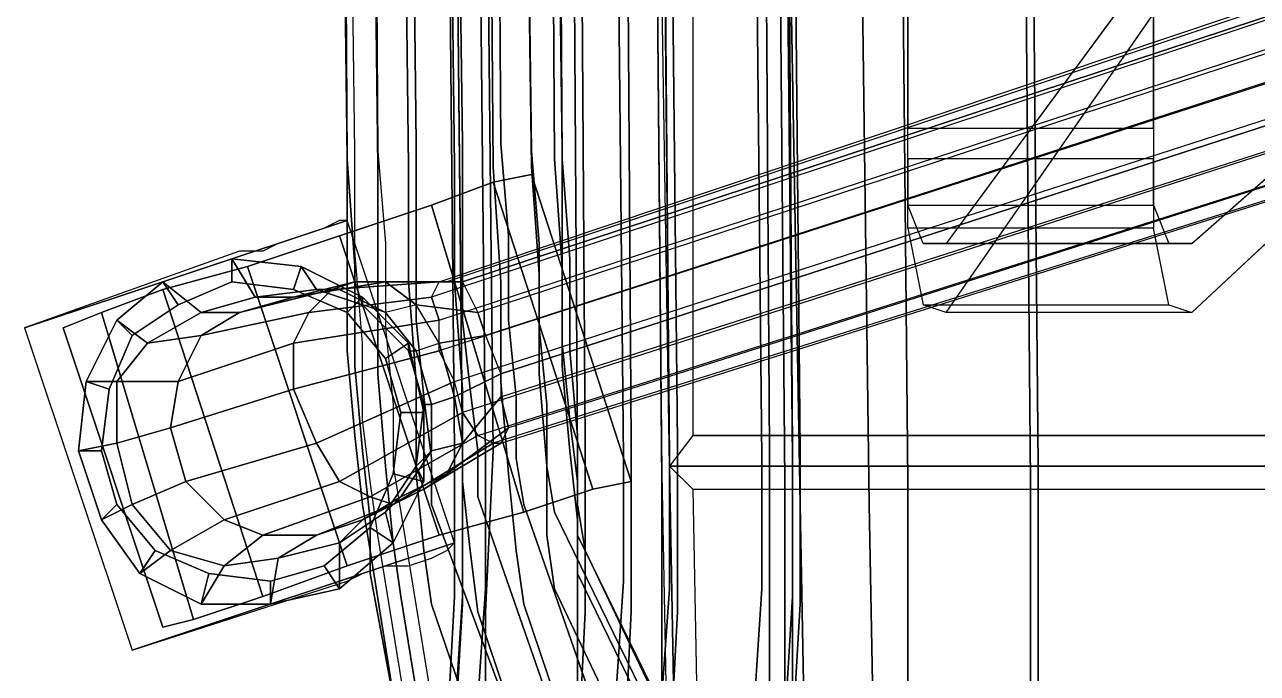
# Model space of a CAD drawing. Extents: x -12.9 to 12.8, y -13.3 to 11.1.
# Drawn here: x -12.87 to -7.86, y -4.86 to -2.22 of the extents above; entities that cross this region are included whole.
import ezdxf

# ---------------------------------------------------------------- set-up
doc = ezdxf.new("R2010")
doc.units = 0
doc.layers.add('SEAT', color=5, linetype='Continuous')

msp = doc.modelspace()

# ---------------------------------------------------------------- linework, layer by layer
at = {"layer": 'SEAT'}
for points, invisible_edges in [([(-11.0911, -3.9569, 33.6198), (-11.1849, 5.4806, 32.4636), (-11.2161, 5.4493, 32.4011), (-11.1224, -3.9569, 33.5573)], 10), ([(-10.9661, -3.9569, 33.7136), (-11.0599, 5.4806, 32.5573), (-11.1849, 5.4806, 32.4636), (-11.0911, -3.9569, 33.6198)], 10), ([(-10.5911, -3.9257, 33.7448), (-10.6536, 5.4806, 32.5886), (-11.0599, 5.4806, 32.5573), (-10.9661, -3.9569, 33.7136)], 10), ([(-10.4661, 5.4806, 32.5886), (-10.6536, 5.4806, 32.5886), (-10.5911, -3.9257, 33.7448), (-10.4036, -3.9257, 33.7448)], 5), ([(-10.2161, -3.9257, 33.7136), (-10.3099, 5.4806, 32.5573), (-10.4661, 5.4806, 32.5886), (-10.4036, -3.9257, 33.7448)], 10), ([(-9.8411, -3.9569, 33.6198), (-9.9036, 5.4806, 32.4636), (-10.3099, 5.4806, 32.5573), (-10.2161, -3.9257, 33.7136)], 10), ([(-9.7474, -3.9569, 33.5261), (-9.8099, 5.4806, 32.3698), (-9.9036, 5.4806, 32.4636), (-9.8411, -3.9569, 33.6198)], 10), ([(-9.7161, -3.9569, 33.4323), (-9.8099, 5.4493, 32.2761), (-9.8099, 5.4806, 32.3698), (-9.7474, -3.9569, 33.5261)], 10), ([(-11.1224, -3.9569, 33.5573), (-11.2161, 5.4493, 32.4011), (-11.1849, 5.4493, 32.3073), (-11.0911, -3.9882, 33.4636)], 10), ([(-11.0911, -3.9882, 33.4636), (-11.1849, 5.4493, 32.3073), (-11.0911, 5.4493, 32.2136), (-10.9974, -3.9882, 33.3698)], 10), ([(-10.9974, -3.9882, 33.3698), (-11.0911, 5.4493, 32.2136), (-10.6849, 5.4181, 32.1198), (-10.6224, -3.9882, 33.2761)], 10), ([(-10.6224, -3.9882, 33.2761), (-10.6849, 5.4181, 32.1198), (-10.5286, 5.4181, 32.0886), (-10.4349, -3.9882, 33.2448)], 10), ([(-10.4349, -3.9882, 33.2448), (-10.5286, 5.4181, 32.0886), (-10.3411, 5.4181, 32.0886), (-10.2474, -3.9882, 33.2448)], 10), ([(-10.2474, -3.9882, 33.2448), (-10.3411, 5.4181, 32.0886), (-9.9661, 5.4493, 32.1198), (-9.8724, -3.9882, 33.2761)], 10), ([(-9.8724, -3.9882, 33.2761), (-9.9661, 5.4493, 32.1198), (-9.8411, 5.4493, 32.2136), (-9.7474, -3.9882, 33.3698)], 10), ([(-9.7474, -3.9882, 33.3698), (-9.8411, 5.4493, 32.2136), (-9.8099, 5.4493, 32.2761), (-9.7161, -3.9569, 33.4323)], 10), ([(-9.8411, 2.9181, 21.6823), (-9.7161, -4.1757, 23.2761), (-9.7786, -4.0819, 23.8698), (-9.8411, 2.8243, 22.9323)], 10), ([(-9.5286, 2.9181, 21.6511), (-9.4349, -4.1757, 23.2448), (-9.7161, -4.1757, 23.2761), (-9.8411, 2.9181, 21.6823)], 10), ([(-9.3411, 2.8243, 22.8698), (-9.2786, -4.0819, 23.8386), (-9.4349, -4.1757, 23.2448), (-9.5286, 2.9181, 21.6511)], 10), ([(-10.2786, -4.0507, 24.1511), (-10.2474, -4.0194, 24.4011), (-10.3099, 2.8243, 23.4636), (-10.3411, 2.8243, 23.2136)], 5), ([(-10.3411, 2.8243, 22.9636), (-10.2786, -4.0819, 23.9011), (-10.2474, -4.0194, 24.4011), (-10.3099, 2.8243, 23.4636)], 10), ([(-9.8411, 2.8243, 22.9323), (-9.7786, -4.0819, 23.8698), (-10.2786, -4.0819, 23.9011), (-10.3411, 2.8243, 22.9636)], 10), ([(-10.2474, -4.0194, 24.4011), (-8.7474, -4.0194, 24.2761), (-8.8099, 2.8243, 23.3386), (-10.3099, 2.8243, 23.4636)], 5), ([(-8.8411, 2.8243, 22.8386), (-8.7786, -4.0819, 23.8073), (-9.2786, -4.0819, 23.8386), (-9.3411, 2.8243, 22.8698)], 10), ([(-8.8099, 2.8243, 23.3386), (-8.7474, -4.0194, 24.2761), (-8.7786, -4.0819, 23.8073), (-8.8411, 2.8243, 22.8386)], 10), ([(-9.2786, -2.6444, 23.5573), (-9.2786, -2.7694, 23.3073), (-9.2786, 2.4493, 22.6198), (-9.2786, 2.5743, 22.8386)], 5), ([(-8.2786, 2.5743, 22.8386), (-8.2786, 2.4493, 22.6198), (-8.2786, -2.7694, 23.3073), (-8.2786, -2.6444, 23.5573)], 5), ([(-11.4661, 2.1681, 22.8073), (-11.4349, -2.7382, 23.7761), (-11.5286, -2.7382, 23.6823), (-11.5911, 2.1368, 22.7448)], 10), ([(-11.2786, -2.7069, 23.8073), (-11.3411, 2.1681, 22.8698), (-11.4661, 2.1681, 22.8073), (-11.4349, -2.7382, 23.7761)], 10), ([(-11.0911, -2.7069, 23.8073), (-11.1536, 2.1681, 22.8698), (-11.3411, 2.1681, 22.8698), (-11.2786, -2.7069, 23.8073)], 10), ([(-10.9349, -2.7069, 23.7761), (-10.9661, 2.1681, 22.8386), (-11.1536, 2.1681, 22.8698), (-11.0911, -2.7069, 23.8073)], 10), ([(-10.8099, -2.7382, 23.7136), (-10.8724, 2.1681, 22.7761), (-10.9661, 2.1681, 22.8386), (-10.9349, -2.7069, 23.7761)], 10), ([(-10.6849, -2.7382, 23.6198), (-10.7474, 2.1368, 22.6823), (-10.8724, 2.1681, 22.7761), (-10.8099, -2.7382, 23.7136)], 10), ([(-11.5286, -2.7382, 23.6823), (-11.5911, 2.1368, 22.7448), (-11.6224, 2.1368, 22.6511), (-11.5599, -2.7694, 23.5886)], 10), ([(-11.5599, -2.7694, 23.5886), (-11.6224, 2.1368, 22.6511), (-11.5911, 2.1056, 22.5573), (-11.5599, -2.7694, 23.5261)], 10), ([(-10.6849, -2.7694, 23.5261), (-10.7161, 2.1368, 22.5886), (-10.7474, 2.1368, 22.6823), (-10.6849, -2.7382, 23.6198)], 10), ([(-10.7161, -2.7694, 23.4636), (-10.7474, 2.1056, 22.5261), (-10.7161, 2.1368, 22.5886), (-10.6849, -2.7694, 23.5261)], 10), ([(-11.5599, -2.7694, 23.5261), (-11.5911, 2.1056, 22.5573), (-11.4974, 2.1056, 22.4636), (-11.4349, -2.8007, 23.4011)], 10), ([(-11.4974, 2.1056, 22.4636), (-11.3724, 2.0743, 22.4011), (-11.3099, -2.8007, 23.3698), (-11.4349, -2.8007, 23.4011)], 5), ([(-11.3099, -2.8007, 23.3698), (-11.3724, 2.0743, 22.4011), (-11.1849, 2.0743, 22.3698), (-11.1224, -2.8007, 23.3386)], 10), ([(-11.1224, -2.8007, 23.3386), (-11.1849, 2.0743, 22.3698), (-10.9974, 2.0743, 22.4011), (-10.9661, -2.8007, 23.3386)], 10), ([(-10.9661, -2.8007, 23.3386), (-10.9974, 2.0743, 22.4011), (-10.8724, 2.1056, 22.4323), (-10.8099, -2.8007, 23.3698)], 10), ([(-10.8099, -2.8007, 23.3698), (-10.8724, 2.1056, 22.4323), (-10.7474, 2.1056, 22.5261), (-10.7161, -2.7694, 23.4636)], 10), ([(-7.2786, -0.7382, 19.7136), (-7.2786, -0.6132, 19.9011), (-9.1224, -3.1132, 22.9636), (-9.1224, -3.3944, 22.8698)], 4), ([(-8.1224, -3.3944, 22.8698), (-8.1224, -3.1132, 22.9636), (-5.2786, -0.6132, 19.9011), (-5.2786, -0.7382, 19.7136)], 1), ([(-9.2786, -2.9569, 23.3386), (-9.2786, -3.0507, 23.5886), (-9.2786, -2.6444, 23.5573), (-9.2786, -2.7694, 23.3073)], 5), ([(-8.2786, -2.7694, 23.3073), (-8.2786, -2.6444, 23.5573), (-8.2786, -3.0507, 23.5886), (-8.2786, -2.9569, 23.3386)], 5), ([(-11.2786, -3.0819, 23.9323), (-11.2786, -2.7069, 23.8073), (-11.4349, -2.7382, 23.7761), (-11.4036, -3.1132, 23.8698)], 10), ([(-11.0911, -3.0819, 23.9323), (-11.0911, -2.7069, 23.8073), (-11.2786, -2.7069, 23.8073), (-11.2786, -3.0819, 23.9323)], 10), ([(-10.9036, -3.0819, 23.9011), (-10.9349, -2.7069, 23.7761), (-11.0911, -2.7069, 23.8073), (-11.0911, -3.0819, 23.9323)], 10), ([(-10.7786, -3.1132, 23.8386), (-10.8099, -2.7382, 23.7136), (-10.9349, -2.7069, 23.7761), (-10.9036, -3.0819, 23.9011)], 10), ([(-11.5286, -3.1444, 23.8073), (-11.5286, -2.7382, 23.6823), (-11.5599, -2.7694, 23.5886), (-11.5599, -3.1757, 23.7136)], 10), ([(-11.4349, -2.7382, 23.7761), (-11.4036, -3.1132, 23.8698), (-11.5286, -3.1444, 23.8073), (-11.5286, -2.7382, 23.6823)], 10), ([(-10.6849, -3.1444, 23.7448), (-10.6849, -2.7382, 23.6198), (-10.8099, -2.7382, 23.7136), (-10.7786, -3.1132, 23.8386)], 10), ([(-10.6536, -3.1757, 23.6511), (-10.6849, -2.7694, 23.5261), (-10.6849, -2.7382, 23.6198), (-10.6849, -3.1444, 23.7448)], 10), ([(-11.5286, -3.2069, 23.6511), (-11.5599, -2.7694, 23.5261), (-11.4349, -2.8007, 23.4011), (-11.4349, -3.2382, 23.5573)], 10), ([(-11.5599, -3.1757, 23.7136), (-11.5599, -2.7694, 23.5886), (-11.5599, -2.7694, 23.5261), (-11.5286, -3.2069, 23.6511)], 10), ([(-11.4349, -2.8007, 23.4011), (-11.3099, -2.8007, 23.3698), (-11.3099, -3.2694, 23.4948), (-11.4349, -3.2382, 23.5573)], 5), ([(-11.3099, -3.2694, 23.4948), (-11.3099, -2.8007, 23.3698), (-11.1224, -2.8007, 23.3386), (-11.1224, -3.2694, 23.4636)], 10), ([(-11.1224, -3.2694, 23.4636), (-11.1224, -2.8007, 23.3386), (-10.9661, -2.8007, 23.3386), (-10.9349, -3.2694, 23.4636)], 10), ([(-10.9349, -3.2694, 23.4636), (-10.9661, -2.8007, 23.3386), (-10.8099, -2.8007, 23.3698), (-10.7786, -3.2382, 23.5261)], 10), ([(-10.7786, -3.2382, 23.5261), (-10.8099, -2.8007, 23.3698), (-10.7161, -2.7694, 23.4636), (-10.6849, -3.2069, 23.5886)], 10), ([(-10.6849, -3.2069, 23.5886), (-10.7161, -2.7694, 23.4636), (-10.6849, -2.7694, 23.5261), (-10.6536, -3.1757, 23.6511)], 10), ([(-10.9661, -2.8632, 0.4506), (-10.9661, -2.8632, 1.5756), (-10.8099, -2.8319, 1.2006), (-10.8099, -2.8319, 0.8256)], 1), ([(-11.2161, -2.9569, 0.1693), (-11.2161, -2.9569, 1.8568), (-10.9661, -2.8632, 1.5756), (-10.9661, -2.8632, 0.4506)], 5), ([(-11.5911, -3.0819, 0.0131), (-11.5911, -3.0819, 2.0131), (-11.2161, -2.9569, 1.8568), (-11.2161, -2.9569, 0.1693)], 5), ([(-9.2161, -3.3632, 23.3073), (-9.2161, -3.1132, 23.1823), (-9.2786, -2.9569, 23.3386), (-9.2786, -3.0507, 23.5886)], 5), ([(-8.2786, -3.0507, 23.5886), (-8.2786, -2.9569, 23.3386), (-8.2161, -3.1132, 23.1823), (-8.2161, -3.3632, 23.3073)], 5), ([(-11.5599, -3.0194, 0.9506), (-11.9974, -3.1444, 0.8568), (-12.8724, -3.4569, 2.1381), (-11.5599, -3.0194, 2.1381)], 1), ([(-11.9974, -3.1444, 0.8568), (-11.5599, -3.0194, 0.9506), (-11.5911, -3.0194, 0.8568), (-11.9036, -3.1444, 0.7943)], 5), ([(-11.9036, -3.1444, 0.7943), (-11.5911, -3.0194, 0.8568), (-11.6536, -3.0507, 0.7943), (-11.8411, -3.1132, 0.7631)], 5), ([(-11.6536, -3.0507, 0.7943), (-11.8411, -3.1132, 0.7631), (-11.7474, -3.0819, 0.7631), (-11.6536, -3.0507, 0.7943)], 1), ([(-11.9661, -3.2069, 0.0131), (-11.9661, -3.2069, 2.0131), (-11.5911, -3.0819, 2.0131), (-11.5911, -3.0819, 0.0131)], 5), ([(-11.2786, -3.4257, 24.0886), (-11.2786, -3.0819, 23.9323), (-11.4036, -3.1132, 23.8698), (-11.4036, -3.4569, 24.0573)], 10), ([(-11.0911, -3.4257, 24.0886), (-11.0911, -3.0819, 23.9323), (-11.2786, -3.0819, 23.9323), (-11.2786, -3.4257, 24.0886)], 10), ([(-10.9036, -3.4257, 24.0886), (-10.9036, -3.0819, 23.9011), (-11.0911, -3.0819, 23.9323), (-11.0911, -3.4257, 24.0886)], 10), ([(-10.7786, -3.4569, 24.0261), (-10.7786, -3.1132, 23.8386), (-10.9036, -3.0819, 23.9011), (-10.9036, -3.4257, 24.0886)], 10), ([(-11.4974, -3.5194, 23.9948), (-11.5286, -3.1444, 23.8073), (-11.5599, -3.1757, 23.7136), (-11.5599, -3.5507, 23.9323)], 10), ([(-11.4036, -3.1132, 23.8698), (-11.4036, -3.4569, 24.0573), (-11.4974, -3.5194, 23.9948), (-11.5286, -3.1444, 23.8073)], 10), ([(-10.6849, -3.5194, 23.9323), (-10.6849, -3.1444, 23.7448), (-10.7786, -3.1132, 23.8386), (-10.7786, -3.4569, 24.0261)], 10), ([(-10.6536, -3.5507, 23.8698), (-10.6536, -3.1757, 23.6511), (-10.6849, -3.1444, 23.7448), (-10.6849, -3.5194, 23.9323)], 10), ([(-9.1224, -3.1132, 22.9636), (-9.1224, -3.3944, 22.8698), (-9.2161, -3.3632, 23.3073), (-9.2161, -3.1132, 23.1823)], 5), ([(-8.2161, -3.1132, 23.1823), (-8.2161, -3.3632, 23.3073), (-8.1224, -3.3944, 22.8698), (-8.1224, -3.1132, 22.9636)], 5), ([(-12.3099, -3.3007, 0.1693), (-12.3099, -3.3007, 1.8568), (-11.9661, -3.2069, 2.0131), (-11.9661, -3.2069, 0.0131)], 5), ([(-11.5599, -3.5507, 23.9323), (-11.5599, -3.1757, 23.7136), (-11.5286, -3.2069, 23.6511), (-11.5286, -3.6132, 23.8698)], 10), ([(-11.5286, -3.6132, 23.8698), (-11.5286, -3.2069, 23.6511), (-11.4349, -3.2382, 23.5573), (-11.4349, -3.6444, 23.7761)], 10), ([(-10.7786, -3.6444, 23.7448), (-10.7786, -3.2382, 23.5261), (-10.6849, -3.2069, 23.5886), (-10.6849, -3.6132, 23.8073)], 10), ([(-10.6849, -3.6132, 23.8073), (-10.6849, -3.2069, 23.5886), (-10.6536, -3.1757, 23.6511), (-10.6536, -3.5507, 23.8698)], 10), ([(-11.4349, -3.2382, 23.5573), (-11.3099, -3.2694, 23.4948), (-11.2786, -3.6757, 23.7136), (-11.4349, -3.6444, 23.7761)], 5), ([(-10.9349, -3.6757, 23.6823), (-10.9349, -3.2694, 23.4636), (-10.7786, -3.2382, 23.5261), (-10.7786, -3.6444, 23.7448)], 10), ([(-12.5599, -3.3944, 0.4506), (-12.5599, -3.3944, 1.5756), (-12.3099, -3.3007, 1.8568), (-12.3099, -3.3007, 0.1693)], 5), ([(-11.2786, -3.6757, 23.7136), (-11.3099, -3.2694, 23.4948), (-11.1224, -3.2694, 23.4636), (-11.0911, -3.7069, 23.6823)], 10), ([(-11.0911, -3.7069, 23.6823), (-11.1224, -3.2694, 23.4636), (-10.9349, -3.2694, 23.4636), (-10.9349, -3.6757, 23.6823)], 10), ([(-12.5599, -3.3944, 1.5756), (-12.5599, -3.3944, 0.4506), (-12.7161, -3.4569, 0.8256), (-12.7161, -3.4569, 1.2006)], 1), ([(-11.4036, -3.4569, 24.0573), (-11.3724, -3.7694, 24.3073), (-11.4974, -3.8319, 24.2761), (-11.4974, -3.5194, 23.9948)], 10), ([(-11.2474, -3.7382, 24.3386), (-11.2786, -3.4257, 24.0886), (-11.4036, -3.4569, 24.0573), (-11.3724, -3.7694, 24.3073)], 10), ([(-11.0599, -3.7069, 24.3386), (-11.0911, -3.4257, 24.0886), (-11.2786, -3.4257, 24.0886), (-11.2474, -3.7382, 24.3386)], 10), ([(-10.8724, -3.7382, 24.3073), (-10.9036, -3.4257, 24.0886), (-11.0911, -3.4257, 24.0886), (-11.0599, -3.7069, 24.3386)], 10), ([(-10.7474, -3.7694, 24.2761), (-10.7786, -3.4569, 24.0261), (-10.9036, -3.4257, 24.0886), (-10.8724, -3.7382, 24.3073)], 10), ([(-10.6536, -3.8319, 24.2136), (-10.6849, -3.5194, 23.9323), (-10.7786, -3.4569, 24.0261), (-10.7474, -3.7694, 24.2761)], 10), ([(-11.4974, -3.8319, 24.2761), (-11.4974, -3.5194, 23.9948), (-11.5599, -3.5507, 23.9323), (-11.5286, -3.8944, 24.2136)], 10), ([(-11.5286, -3.8944, 24.2136), (-11.5599, -3.5507, 23.9323), (-11.5286, -3.6132, 23.8698), (-11.4974, -3.9569, 24.1511)], 10), ([(-10.6224, -3.8944, 24.1511), (-10.6536, -3.5507, 23.8698), (-10.6849, -3.5194, 23.9323), (-10.6536, -3.8319, 24.2136)], 10), ([(-10.6536, -3.9569, 24.0886), (-10.6849, -3.6132, 23.8073), (-10.6536, -3.5507, 23.8698), (-10.6224, -3.8944, 24.1511)], 10), ([(-11.4974, -3.9569, 24.1511), (-11.5286, -3.6132, 23.8698), (-11.4349, -3.6444, 23.7761), (-11.4036, -4.0194, 24.0573)], 10), ([(-11.4349, -3.6444, 23.7761), (-11.2786, -3.6757, 23.7136), (-11.2786, -4.0507, 24.0261), (-11.4036, -4.0194, 24.0573)], 5), ([(-10.9036, -4.0507, 23.9948), (-10.9349, -3.6757, 23.6823), (-10.7786, -3.6444, 23.7448), (-10.7474, -4.0194, 24.0261)], 10), ([(-10.7474, -4.0194, 24.0261), (-10.7786, -3.6444, 23.7448), (-10.6849, -3.6132, 23.8073), (-10.6536, -3.9569, 24.0886)], 10), ([(-11.2786, -4.0507, 24.0261), (-11.2786, -3.6757, 23.7136), (-11.0911, -3.7069, 23.6823), (-11.0911, -4.0819, 23.9948)], 10), ([(-11.0286, -3.9569, 24.6511), (-11.0599, -3.7069, 24.3386), (-11.2474, -3.7382, 24.3386), (-11.2161, -3.9882, 24.6511)], 10), ([(-11.0911, -4.0819, 23.9948), (-11.0911, -3.7069, 23.6823), (-10.9349, -3.6757, 23.6823), (-10.9036, -4.0507, 23.9948)], 10), ([(-10.8724, -3.9882, 24.6198), (-10.8724, -3.7382, 24.3073), (-11.0599, -3.7069, 24.3386), (-11.0286, -3.9569, 24.6511)], 10), ([(-11.2161, -3.9882, 24.6511), (-11.2474, -3.7382, 24.3386), (-11.3724, -3.7694, 24.3073), (-11.3724, -4.0194, 24.6198)], 10), ([(-10.7474, -4.0194, 24.5886), (-10.7474, -3.7694, 24.2761), (-10.8724, -3.7382, 24.3073), (-10.8724, -3.9882, 24.6198)], 10), ([(-11.3724, -3.7694, 24.3073), (-11.3724, -4.0194, 24.6198), (-11.4661, -4.0819, 24.5886), (-11.4974, -3.8319, 24.2761)], 10), ([(-10.6224, -4.0819, 24.5261), (-10.6536, -3.8319, 24.2136), (-10.7474, -3.7694, 24.2761), (-10.7474, -4.0194, 24.5886)], 10), ([(-11.4661, -4.0819, 24.5886), (-11.4974, -3.8319, 24.2761), (-11.5286, -3.8944, 24.2136), (-11.4974, -4.1757, 24.5261)], 10), ([(-10.6224, -4.1757, 24.4636), (-10.6224, -3.8944, 24.1511), (-10.6536, -3.8319, 24.2136), (-10.6224, -4.0819, 24.5261)], 10), ([(-11.4974, -4.1757, 24.5261), (-11.5286, -3.8944, 24.2136), (-11.4974, -3.9569, 24.1511), (-11.4661, -4.2382, 24.4948)], 10), ([(-10.6224, -4.2382, 24.4323), (-10.6536, -3.9569, 24.0886), (-10.6224, -3.8944, 24.1511), (-10.6224, -4.1757, 24.4636)], 10), ([(-11.4661, -4.2382, 24.4948), (-11.4974, -3.9569, 24.1511), (-11.4036, -4.0194, 24.0573), (-11.3724, -4.3319, 24.4323)], 10), ([(-11.0286, -4.1444, 24.9948), (-11.0286, -3.9569, 24.6511), (-11.2161, -3.9882, 24.6511), (-11.2161, -4.1757, 24.9948)], 10), ([(-11.0911, -4.5819, 33.5886), (-11.0911, -3.9569, 33.6198), (-11.1224, -3.9569, 33.5573), (-11.1224, -4.5507, 33.4948)], 10), ([(-11.1224, -4.5507, 33.4948), (-11.1224, -3.9569, 33.5573), (-11.0911, -3.9882, 33.4636), (-11.0911, -4.5507, 33.4011)], 10), ([(-10.9974, -4.6132, 33.6823), (-10.9661, -3.9569, 33.7136), (-11.0911, -3.9569, 33.6198), (-11.0911, -4.5819, 33.5886)], 10), ([(-10.8411, -4.1757, 24.9636), (-10.8724, -3.9882, 24.6198), (-11.0286, -3.9569, 24.6511), (-11.0286, -4.1444, 24.9948)], 10), ([(-10.5911, -4.6132, 33.6823), (-10.5911, -3.9257, 33.7448), (-10.9661, -3.9569, 33.7136), (-10.9974, -4.6132, 33.6823)], 10), ([(-10.7474, -4.3007, 24.4011), (-10.7474, -4.0194, 24.0261), (-10.6536, -3.9569, 24.0886), (-10.6224, -4.2382, 24.4323)], 10), ([(-10.4036, -3.9257, 33.7448), (-10.5911, -3.9257, 33.7448), (-10.5911, -4.6132, 33.6823), (-10.4036, -4.6132, 33.6823)], 5), ([(-10.2161, -4.6132, 33.6511), (-10.2161, -3.9257, 33.7136), (-10.4036, -3.9257, 33.7448), (-10.4036, -4.6132, 33.6823)], 10), ([(-9.8411, -4.6132, 33.5886), (-9.8411, -3.9569, 33.6198), (-10.2161, -3.9257, 33.7136), (-10.2161, -4.6132, 33.6511)], 10), ([(-9.7474, -4.5819, 33.4948), (-9.7474, -3.9569, 33.5261), (-9.8411, -3.9569, 33.6198), (-9.8411, -4.6132, 33.5886)], 10), ([(-9.7474, -4.5507, 33.3073), (-9.7474, -3.9882, 33.3698), (-9.7161, -3.9569, 33.4323), (-9.7161, -4.5819, 33.4011)], 10), ([(-9.7161, -4.5819, 33.4011), (-9.7161, -3.9569, 33.4323), (-9.7474, -3.9569, 33.5261), (-9.7474, -4.5819, 33.4948)], 10), ([(-11.2161, -4.1757, 24.9948), (-11.2161, -3.9882, 24.6511), (-11.3724, -4.0194, 24.6198), (-11.3411, -4.2069, 24.9636)], 10), ([(-11.0911, -4.5507, 33.4011), (-11.0911, -3.9882, 33.4636), (-10.9974, -3.9882, 33.3698), (-10.9974, -4.5194, 33.3073)], 10), ([(-10.9974, -4.5194, 33.3073), (-10.9974, -3.9882, 33.3698), (-10.6224, -3.9882, 33.2761), (-10.6224, -4.5194, 33.2448)], 10), ([(-10.7161, -4.2069, 24.9323), (-10.7474, -4.0194, 24.5886), (-10.8724, -3.9882, 24.6198), (-10.8411, -4.1757, 24.9636)], 10), ([(-10.6224, -4.5194, 33.2448), (-10.6224, -3.9882, 33.2761), (-10.4349, -3.9882, 33.2448), (-10.4349, -4.4882, 33.2136)], 10), ([(-10.4349, -4.4882, 33.2136), (-10.4349, -3.9882, 33.2448), (-10.2474, -3.9882, 33.2448), (-10.2474, -4.5194, 33.2136)], 10), ([(-10.2474, -4.5194, 33.2136), (-10.2474, -3.9882, 33.2448), (-9.8724, -3.9882, 33.2761), (-9.8724, -4.5194, 33.2448)], 10), ([(-9.8724, -4.5194, 33.2448), (-9.8724, -3.9882, 33.2761), (-9.7474, -3.9882, 33.3698), (-9.7474, -4.5507, 33.3073)], 10), ([(-11.3724, -4.0194, 24.6198), (-11.3411, -4.2069, 24.9636), (-11.4349, -4.3007, 24.9636), (-11.4661, -4.0819, 24.5886)], 10), ([(-11.4036, -4.0194, 24.0573), (-11.2786, -4.0507, 24.0261), (-11.2474, -4.3632, 24.4011), (-11.3724, -4.3319, 24.4323)], 5), ([(-11.2474, -4.3632, 24.4011), (-11.2786, -4.0507, 24.0261), (-11.0911, -4.0819, 23.9948), (-11.0599, -4.3632, 24.3698)], 10), ([(-11.0599, -4.3632, 24.3698), (-11.0911, -4.0819, 23.9948), (-10.9036, -4.0507, 23.9948), (-10.8724, -4.3632, 24.3698)], 10), ([(-10.8724, -4.3632, 24.3698), (-10.9036, -4.0507, 23.9948), (-10.7474, -4.0194, 24.0261), (-10.7474, -4.3007, 24.4011)], 10), ([(-10.6224, -4.3007, 24.9011), (-10.6224, -4.0819, 24.5261), (-10.7474, -4.0194, 24.5886), (-10.7161, -4.2069, 24.9323)], 10), ([(-10.2474, -5.8007, 24.4011), (-10.2161, -5.7382, 24.6511), (-10.2474, -4.0194, 24.4011), (-10.2786, -4.0507, 24.1511)], 5), ([(-10.2786, -5.8319, 24.1511), (-10.2161, -5.7382, 24.6511), (-10.2474, -4.0194, 24.4011), (-10.2786, -4.0819, 23.9011)], 5), ([(-10.2161, -5.7382, 24.6511), (-8.7474, -5.7382, 24.5573), (-8.7474, -4.0194, 24.2761), (-10.2474, -4.0194, 24.4011)], 5), ([(-10.2161, -5.7382, 24.6511), (-10.2474, -4.0194, 24.4011), (10.2214, -4.0194, 24.4011), (10.2214, -5.7382, 24.6511)], 8), ([(-10.2474, -4.0194, 24.4011), (-10.1536, -4.1132, 24.4948), (-10.1224, -5.7382, 24.7448), (-10.2161, -5.7382, 24.6511)], 4), ([(-8.7474, -5.7382, 24.5573), (-8.7786, -5.8319, 24.0573), (-8.7786, -4.0819, 23.8073), (-8.7474, -4.0194, 24.2761)], 5), ([(-11.4349, -4.3007, 24.9636), (-11.4661, -4.0819, 24.5886), (-11.4974, -4.1757, 24.5261), (-11.4661, -4.3632, 24.9323)], 10), ([(-10.8411, -4.2069, 1.8568), (-10.8411, -4.2069, 0.1693), (-10.5599, -4.1132, 0.4506), (-10.5599, -4.1132, 1.5756)], 5), ([(-10.5911, -4.3632, 24.8698), (-10.6224, -4.1757, 24.4636), (-10.6224, -4.0819, 24.5261), (-10.6224, -4.3007, 24.9011)], 10), ([(-10.5599, -4.1132, 1.5756), (-10.5599, -4.1132, 0.4506), (-10.4036, -4.0819, 0.8256), (-10.4036, -4.0819, 1.2006)], 1), ([(-10.2786, -4.0819, 23.9011), (-9.7786, -4.0819, 23.8698), (-9.7786, -5.8319, 24.1198), (-10.2786, -5.8319, 24.1511)], 5), ([(-10.1536, -4.1132, 24.4948), (-10.1224, -5.7382, 24.7448), (10.0964, -5.7382, 24.7448), (10.1276, -4.1132, 24.4948)], 10), ([(-9.6849, -5.8944, 23.6198), (-9.7786, -5.8319, 24.1198), (-9.7786, -4.0819, 23.8698), (-9.7161, -4.1757, 23.2761)], 5), ([(-9.2786, -5.8319, 24.0886), (-9.4036, -5.8944, 23.5886), (-9.4349, -4.1757, 23.2448), (-9.2786, -4.0819, 23.8386)], 5), ([(-9.2786, -4.0819, 23.8386), (-8.7786, -4.0819, 23.8073), (-8.7786, -5.8319, 24.0573), (-9.2786, -5.8319, 24.0886)], 5), ([(-10.5599, -5.4882, 31.6511), (-11.0286, -4.1444, 24.9948), (-11.2161, -4.1757, 24.9948), (-10.7161, -5.5194, 31.6511)], 10), ([(-10.3724, -5.5194, 31.6511), (-10.8411, -4.1757, 24.9636), (-11.0286, -4.1444, 24.9948), (-10.5599, -5.4882, 31.6511)], 10), ([(-11.4661, -4.3632, 24.9323), (-11.4974, -4.1757, 24.5261), (-11.4661, -4.2382, 24.4948), (-11.4661, -4.4569, 24.9011)], 10), ([(-11.3411, -4.2069, 24.9636), (-11.1224, -5.5507, 31.6823), (-11.2161, -5.6444, 31.6823), (-11.4349, -4.3007, 24.9636)], 10), ([(-10.7161, -5.5194, 31.6511), (-11.2161, -4.1757, 24.9948), (-11.3411, -4.2069, 24.9636), (-11.1224, -5.5507, 31.6823)], 10), ([(-11.1849, -4.3007, 2.0131), (-11.1849, -4.3007, 0.0131), (-10.8411, -4.2069, 0.1693), (-10.8411, -4.2069, 1.8568)], 5), ([(-10.0599, -5.5507, 31.6198), (-10.7161, -4.2069, 24.9323), (-10.8411, -4.1757, 24.9636), (-10.3724, -5.5194, 31.6511)], 10), ([(-9.9661, -5.6444, 31.5886), (-10.6224, -4.3007, 24.9011), (-10.7161, -4.2069, 24.9323), (-10.0599, -5.5507, 31.6198)], 10), ([(-10.6224, -4.4569, 24.8386), (-10.6224, -4.2382, 24.4323), (-10.6224, -4.1757, 24.4636), (-10.5911, -4.3632, 24.8698)], 10), ([(-9.7161, -4.1757, 23.2761), (-9.4349, -4.1757, 23.2448), (-9.4036, -5.8944, 23.5886), (-9.6849, -5.8944, 23.6198)], 5), ([(-11.4661, -4.4569, 24.9011), (-11.4661, -4.2382, 24.4948), (-11.3724, -4.3319, 24.4323), (-11.3411, -4.5507, 24.8386)], 10), ([(-10.7161, -4.5194, 24.8073), (-10.7474, -4.3007, 24.4011), (-10.6224, -4.2382, 24.4323), (-10.6224, -4.4569, 24.8386)], 10), ([(-11.5599, -4.4257, 2.0131), (-11.5599, -4.4257, 0.0131), (-11.1849, -4.3007, 0.0131), (-11.1849, -4.3007, 2.0131)], 5), ([(-11.2161, -5.6444, 31.6823), (-11.4349, -4.3007, 24.9636), (-11.4661, -4.3632, 24.9323), (-11.2474, -5.7382, 31.6511)], 10), ([(-10.8411, -4.5819, 24.7761), (-10.8724, -4.3632, 24.3698), (-10.7474, -4.3007, 24.4011), (-10.7161, -4.5194, 24.8073)], 10), ([(-9.9349, -5.7382, 31.5573), (-10.5911, -4.3632, 24.8698), (-10.6224, -4.3007, 24.9011), (-9.9661, -5.6444, 31.5886)], 10), ([(-11.5599, -4.4882, 0.8568), (-11.1224, -4.3319, 0.9506), (-11.1224, -4.3319, 2.1381), (-12.4349, -4.7694, 2.1381)], 1), ([(-11.1224, -4.3319, 0.9506), (-11.5599, -4.4882, 0.8568), (-11.4974, -4.4569, 0.7943), (-11.1536, -4.3632, 0.8568)], 5), ([(-11.1536, -4.3632, 0.8568), (-11.4974, -4.4569, 0.7943), (-11.4036, -4.4257, 0.7631), (-11.2161, -4.3944, 0.7943)], 5), ([(-11.2474, -5.7382, 31.6511), (-11.4661, -4.3632, 24.9323), (-11.4661, -4.4569, 24.9011), (-11.2161, -5.8007, 31.6511)], 10), ([(-11.3724, -4.3319, 24.4323), (-11.2474, -4.3632, 24.4011), (-11.2161, -4.5819, 24.8073), (-11.3411, -4.5507, 24.8386)], 5), ([(-11.2161, -4.5819, 24.8073), (-11.2474, -4.3632, 24.4011), (-11.0599, -4.3632, 24.3698), (-11.0286, -4.6132, 24.8073)], 10), ([(-11.0286, -4.6132, 24.8073), (-11.0599, -4.3632, 24.3698), (-10.8724, -4.3632, 24.3698), (-10.8411, -4.5819, 24.7761)], 10), ([(-9.9661, -5.8007, 31.5573), (-10.6224, -4.4569, 24.8386), (-10.5911, -4.3632, 24.8698), (-9.9349, -5.7382, 31.5573)], 10), ([(-11.2161, -4.3944, 0.7943), (-11.4036, -4.4257, 0.7631), (-11.4036, -4.4257, 0.7631), (-11.3099, -4.4257, 0.7631)], 1), ([(-11.9036, -4.5507, 1.8568), (-11.9036, -4.5507, 0.1693), (-11.5599, -4.4257, 0.0131), (-11.5599, -4.4257, 2.0131)], 5), ([(-11.2161, -5.8007, 31.6511), (-11.4661, -4.4569, 24.9011), (-11.3411, -4.5507, 24.8386), (-11.1224, -5.8944, 31.6198)], 10), ([(-10.0599, -5.8944, 31.5261), (-10.7161, -4.5194, 24.8073), (-10.6224, -4.4569, 24.8386), (-9.9661, -5.8007, 31.5573)], 10), ([(-10.6224, -4.9569, 33.0261), (-10.6224, -4.5194, 33.2448), (-10.4349, -4.4882, 33.2136), (-10.4661, -4.9569, 32.9948)], 10), ([(-10.4661, -4.9569, 32.9948), (-10.4349, -4.4882, 33.2136), (-10.2474, -4.5194, 33.2136), (-10.2786, -4.9569, 32.9948)], 10), ([(-12.1849, -4.6444, 1.5756), (-12.1849, -4.6444, 0.4506), (-11.9036, -4.5507, 0.1693), (-11.9036, -4.5507, 1.8568)], 5), ([(-11.3411, -4.5507, 24.8386), (-11.2161, -4.5819, 24.8073), (-10.7474, -5.9569, 31.5886), (-11.1224, -5.8944, 31.6198)], 5), ([(-11.1536, -5.1132, 33.2448), (-11.1224, -4.5507, 33.4948), (-11.0911, -4.5507, 33.4011), (-11.1224, -5.0507, 33.1823)], 10), ([(-11.1224, -5.1444, 33.3073), (-11.0911, -4.5819, 33.5886), (-11.1224, -4.5507, 33.4948), (-11.1536, -5.1132, 33.2448)], 10), ([(-11.1224, -5.0507, 33.1823), (-11.0911, -4.5507, 33.4011), (-10.9974, -4.5194, 33.3073), (-11.0286, -4.9882, 33.0886)], 10), ([(-11.0286, -4.9882, 33.0886), (-10.9974, -4.5194, 33.3073), (-10.6224, -4.5194, 33.2448), (-10.6224, -4.9569, 33.0261)], 10), ([(-10.3724, -5.9569, 31.5573), (-10.8411, -4.5819, 24.7761), (-10.7161, -4.5194, 24.8073), (-10.0599, -5.8944, 31.5261)], 10), ([(-10.2786, -4.9569, 32.9948), (-10.2474, -4.5194, 33.2136), (-9.8724, -4.5194, 33.2448), (-9.9036, -4.9882, 33.0261)], 10), ([(-9.9036, -4.9882, 33.0261), (-9.8724, -4.5194, 33.2448), (-9.7474, -4.5507, 33.3073), (-9.7786, -5.0507, 33.0886)], 10), ([(-9.7786, -5.0507, 33.0886), (-9.7474, -4.5507, 33.3073), (-9.7161, -4.5819, 33.4011), (-9.7474, -5.1132, 33.1511)], 10), ([(-10.7474, -5.9569, 31.5886), (-11.2161, -4.5819, 24.8073), (-11.0286, -4.6132, 24.8073), (-10.5599, -5.9882, 31.5573)], 10), ([(-10.9974, -5.2069, 33.3698), (-10.9974, -4.6132, 33.6823), (-11.0911, -4.5819, 33.5886), (-11.1224, -5.1444, 33.3073)], 10), ([(-10.5599, -5.9882, 31.5573), (-11.0286, -4.6132, 24.8073), (-10.8411, -4.5819, 24.7761), (-10.3724, -5.9569, 31.5573)], 10), ([(-10.6224, -5.2382, 33.4011), (-10.5911, -4.6132, 33.6823), (-10.9974, -4.6132, 33.6823), (-10.9974, -5.2069, 33.3698)], 10), ([(-10.4036, -4.6132, 33.6823), (-10.5911, -4.6132, 33.6823), (-10.6224, -5.2382, 33.4011), (-10.4349, -5.2382, 33.4011)], 5), ([(-10.2474, -5.2382, 33.3698), (-10.2161, -4.6132, 33.6511), (-10.4036, -4.6132, 33.6823), (-10.4349, -5.2382, 33.4011)], 10), ([(-9.8411, -5.2069, 33.3073), (-9.8411, -4.6132, 33.5886), (-10.2161, -4.6132, 33.6511), (-10.2474, -5.2382, 33.3698)], 10), ([(-9.7474, -5.1444, 33.2136), (-9.7474, -4.5819, 33.4948), (-9.8411, -4.6132, 33.5886), (-9.8411, -5.2069, 33.3073)], 10), ([(-9.7474, -5.1132, 33.1511), (-9.7161, -4.5819, 33.4011), (-9.7474, -4.5819, 33.4948), (-9.7474, -5.1444, 33.2136)], 10), ([(-12.3099, -4.6757, 0.8256), (-12.1849, -4.6444, 0.4506), (-12.1849, -4.6444, 1.5756), (-12.3099, -4.6757, 1.2006)], 2)]:
    msp.add_3dface(points, dxfattribs=dict(at, invisible_edges=invisible_edges))
for points in [[(-9.2786, -2.6444, 23.5573), (-8.2786, -2.6444, 23.5573), (-8.2786, 2.5743, 22.8386), (-9.2786, 2.5743, 22.8386)], [(-9.2786, 2.4493, 22.6198), (-8.2786, 2.4493, 22.6198), (-8.2786, -2.7694, 23.3073), (-9.2786, -2.7694, 23.3073)], [(-1.8099, -0.2069, 5.5756), (-11.2161, -3.3319, 4.6381), (-11.1849, -3.2694, 4.4193), (-1.7786, -0.1132, 5.2318)], [(-11.1849, -3.2694, 4.4193), (-1.7786, -0.1132, 5.2318), (-1.7161, -0.1132, 4.8881), (-11.1536, -3.2694, 4.2631)], [(-11.1536, -3.2694, 4.2631), (-11.0911, -3.2694, 4.0443), (-1.6224, -0.1444, 4.5756), (-1.7161, -0.1132, 4.8881)], [(-11.0286, -3.3944, 3.8881), (-1.5286, -0.2694, 4.3256), (-1.6224, -0.1444, 4.5756), (-11.0911, -3.2694, 4.0443)], [(-11.1849, -3.4257, 4.8256), (-1.8411, -0.3632, 5.8256), (-1.8099, -0.2069, 5.5756), (-11.2161, -3.3319, 4.6381)], [(-1.4661, -0.3944, 4.1693), (-10.9974, -3.4882, 3.7943), (-11.0286, -3.3944, 3.8881), (-1.5286, -0.2694, 4.3256)], [(-1.8099, -0.5194, 5.9506), (-11.1849, -3.5507, 4.8881), (-11.1849, -3.4257, 4.8256), (-1.8411, -0.3632, 5.8256)], [(-10.9349, -3.6444, 3.7943), (-1.4036, -0.5507, 4.1693), (-1.4661, -0.3944, 4.1693), (-10.9974, -3.4882, 3.7943)], [(-1.8099, -0.5194, 5.9506), (-11.1849, -3.5507, 4.8881), (-11.1224, -3.6757, 4.8881), (-1.7474, -0.6444, 5.9506)], [(-10.9349, -3.7382, 3.8881), (-1.4036, -0.6757, 4.3256), (-1.4036, -0.5507, 4.1693), (-10.9349, -3.6444, 3.7943)], [(-11.1224, -3.6757, 4.8881), (-1.7474, -0.6444, 5.9506), (-1.6849, -0.7694, 5.8256), (-11.0911, -3.8007, 4.8256)], [(-9.1224, -3.1132, 22.9636), (-8.1224, -3.1132, 22.9636), (-5.2786, -0.6132, 19.9011), (-7.2786, -0.6132, 19.9011)], [(-1.4036, -0.8319, 4.5756), (-10.9036, -3.8632, 4.0443), (-10.9349, -3.7382, 3.8881), (-1.4036, -0.6757, 4.3256)], [(-7.2786, -0.7382, 19.7136), (-5.2786, -0.7382, 19.7136), (-8.1224, -3.3944, 22.8698), (-9.1224, -3.3944, 22.8698)], [(-1.6849, -0.7694, 5.8256), (-11.0911, -3.8007, 4.8256), (-11.0286, -3.8944, 4.6381), (-1.5911, -0.8944, 5.5756)], [(-10.9349, -3.9257, 4.2631), (-1.4349, -0.9257, 4.8881), (-1.4036, -0.8319, 4.5756), (-10.9036, -3.8632, 4.0443)], [(-11.0286, -3.8944, 4.6381), (-1.5911, -0.8944, 5.5756), (-1.5286, -0.9569, 5.2318), (-10.9661, -3.9257, 4.4193)], [(-1.5286, -0.9569, 5.2318), (-10.9661, -3.9257, 4.4193), (-10.9349, -3.9257, 4.2631), (-1.4349, -0.9257, 4.8881)], [(-10.2474, -4.0194, 24.4011), (-10.2786, -2.0507, 24.1198), (10.2214, -2.0507, 24.1198), (10.2214, -4.0194, 24.4011)], [(-10.2786, -2.0507, 24.1198), (-10.1536, -2.1132, 24.2136), (-10.1536, -3.8944, 24.4636), (-10.2474, -4.0194, 24.4011)], [(-10.1536, -2.1132, 24.2136), (-10.1536, -3.8944, 24.4636), (10.1276, -3.8944, 24.4636), (10.1276, -2.1132, 24.2136)], [(-8.2786, -3.0507, 23.5886), (-9.2786, -3.0507, 23.5886), (-9.2786, -2.6444, 23.5573), (-8.2786, -2.6444, 23.5573)], [(-8.2786, -2.7694, 23.3073), (-9.2786, -2.7694, 23.3073), (-9.2786, -2.9569, 23.3386), (-8.2786, -2.9569, 23.3386)], [(-10.4036, -4.0819, 1.2006), (-10.8099, -2.8319, 1.2006), (-10.9661, -2.8632, 1.5756), (-10.5599, -4.1132, 1.5756)], [(-10.5599, -4.1132, 0.4506), (-10.9661, -2.8632, 0.4506), (-10.8099, -2.8319, 0.8256), (-10.4036, -4.0819, 0.8256)], [(-10.4036, -4.0819, 0.8256), (-10.8099, -2.8319, 0.8256), (-10.8099, -2.8319, 1.2006), (-10.4036, -4.0819, 1.2006)], [(-10.8411, -4.2069, 0.1693), (-11.2161, -2.9569, 0.1693), (-10.9661, -2.8632, 0.4506), (-10.5599, -4.1132, 0.4506)], [(-10.5599, -4.1132, 1.5756), (-10.9661, -2.8632, 1.5756), (-11.2161, -2.9569, 1.8568), (-10.8411, -4.2069, 1.8568)], [(-11.1849, -4.3007, 0.0131), (-11.5911, -3.0819, 0.0131), (-11.2161, -2.9569, 0.1693), (-10.8411, -4.2069, 0.1693)], [(-10.8411, -4.2069, 1.8568), (-11.2161, -2.9569, 1.8568), (-11.5911, -3.0819, 2.0131), (-11.1849, -4.3007, 2.0131)], [(-9.2786, -2.9569, 23.3386), (-8.2786, -2.9569, 23.3386), (-8.2161, -3.1132, 23.1823), (-9.2161, -3.1132, 23.1823)], [(-11.5599, -3.0194, 2.1381), (-12.8724, -3.4569, 2.1381), (-12.4349, -4.7694, 2.1381), (-11.1224, -4.3319, 2.1381)], [(-9.2161, -3.3632, 23.3073), (-8.2161, -3.3632, 23.3073), (-8.2786, -3.0507, 23.5886), (-9.2786, -3.0507, 23.5886)], [(-11.5599, -4.4257, 0.0131), (-11.9661, -3.2069, 0.0131), (-11.5911, -3.0819, 0.0131), (-11.1849, -4.3007, 0.0131)], [(-11.1849, -4.3007, 2.0131), (-11.5911, -3.0819, 2.0131), (-11.9661, -3.2069, 2.0131), (-11.5599, -4.4257, 2.0131)], [(-8.2161, -3.1132, 23.1823), (-9.2161, -3.1132, 23.1823), (-9.1224, -3.1132, 22.9636), (-8.1224, -3.1132, 22.9636)], [(-12.3099, -3.2694, 2.5443), (-12.1536, -3.3944, 3.4193), (-11.9349, -3.3319, 3.4193), (-12.0286, -3.1757, 2.5443)], [(-12.0286, -3.1757, 2.5443), (-12.0286, -3.2694, 2.2318), (-12.2474, -3.3632, 2.2318), (-12.3099, -3.2694, 2.5443)], [(-11.5599, -4.4257, 2.0131), (-11.9661, -3.2069, 2.0131), (-12.3099, -3.3007, 1.8568), (-11.9036, -4.5507, 1.8568)], [(-11.9036, -4.5507, 0.1693), (-12.3099, -3.3007, 0.1693), (-11.9661, -3.2069, 0.0131), (-11.5599, -4.4257, 0.0131)], [(-12.0286, -3.1757, 2.5443), (-11.9349, -3.3319, 3.4193), (-11.6849, -3.3007, 3.4193), (-11.7474, -3.2069, 2.5443)], [(-11.7474, -3.2069, 2.5443), (-11.7786, -3.3007, 2.2318), (-12.0286, -3.2694, 2.2318), (-12.0286, -3.1757, 2.5443)], [(-11.4974, -3.3319, 2.5443), (-11.5599, -3.3944, 2.2318), (-11.7786, -3.3007, 2.2318), (-11.7474, -3.2069, 2.5443)], [(-11.7474, -3.2069, 2.5443), (-11.6849, -3.3007, 3.4193), (-11.4974, -3.3632, 3.4193), (-11.4974, -3.3319, 2.5443)], [(-11.9036, -4.5507, 1.8568), (-12.3099, -3.3007, 1.8568), (-12.5599, -3.3944, 1.5756), (-12.1849, -4.6444, 1.5756)], [(-12.1849, -4.6444, 0.4506), (-12.5599, -3.3944, 0.4506), (-12.3099, -3.3007, 0.1693), (-11.9036, -4.5507, 0.1693)], [(-12.4974, -3.4257, 2.5443), (-12.3724, -3.5194, 3.4193), (-12.1536, -3.3944, 3.4193), (-12.3099, -3.2694, 2.5443)], [(-12.3099, -3.2694, 2.5443), (-12.2474, -3.3632, 2.2318), (-12.4349, -3.4882, 2.2318), (-12.4974, -3.4257, 2.5443)], [(-12.2474, -3.3632, 2.1381), (-12.2474, -3.3632, 2.2631), (-12.0286, -3.2694, 2.2631), (-12.0286, -3.2694, 2.1381)], [(-11.6224, -3.3007, 4.3256), (-11.9974, -3.3944, 3.9818), (-12.1536, -3.4882, 4.1068), (-11.7161, -3.3944, 4.5131)], [(-12.0286, -3.2694, 2.1381), (-12.0286, -3.2694, 2.2631), (-11.7786, -3.3007, 2.2631), (-11.7786, -3.3007, 2.1381)], [(-11.5286, -3.2694, 4.1068), (-11.7786, -3.3319, 3.8568), (-11.9974, -3.3944, 3.9818), (-11.6224, -3.3007, 4.3256)], [(-11.9349, -3.3319, 3.4193), (-11.7786, -3.3319, 3.8568), (-11.5911, -3.3007, 3.7318), (-11.6849, -3.3007, 3.4193)], [(-11.4036, -3.2694, 3.9193), (-11.5911, -3.3007, 3.7318), (-11.7786, -3.3319, 3.8568), (-11.5286, -3.2694, 4.1068)], [(-11.7786, -3.3007, 2.1381), (-11.7786, -3.3007, 2.2631), (-11.5599, -3.3944, 2.2631), (-11.5599, -3.3944, 2.1381)], [(-11.1849, -3.2694, 4.4193), (-11.6224, -3.3007, 4.3256), (-11.7161, -3.3944, 4.5131), (-11.2161, -3.3319, 4.6381)], [(-11.6849, -3.3007, 3.4193), (-11.5911, -3.3007, 3.7318), (-11.4036, -3.3944, 3.6381), (-11.4974, -3.3632, 3.4193)], [(-11.1536, -3.2694, 4.2631), (-11.5286, -3.2694, 4.1068), (-11.6224, -3.3007, 4.3256), (-11.1849, -3.2694, 4.4193)], [(-11.2786, -3.3632, 3.7943), (-11.4036, -3.3944, 3.6381), (-11.5911, -3.3007, 3.7318), (-11.4036, -3.2694, 3.9193)], [(-11.0911, -3.2694, 4.0443), (-11.4036, -3.2694, 3.9193), (-11.5286, -3.2694, 4.1068), (-11.1536, -3.2694, 4.2631)], [(-11.0286, -3.3944, 3.8881), (-11.2786, -3.3632, 3.7943), (-11.4036, -3.2694, 3.9193), (-11.0911, -3.2694, 4.0443)], [(-12.1536, -3.3944, 3.4193), (-11.9974, -3.3944, 3.9818), (-11.7786, -3.3319, 3.8568), (-11.9349, -3.3319, 3.4193)], [(-11.2161, -3.3319, 4.6381), (-11.7161, -3.3944, 4.5131), (-11.7786, -3.5194, 4.6693), (-11.1849, -3.4257, 4.8256)], [(-11.3099, -3.5194, 2.5443), (-11.4036, -3.5819, 2.2318), (-11.5599, -3.3944, 2.2318), (-11.4974, -3.3319, 2.5443)], [(-11.4974, -3.3319, 2.5443), (-11.4974, -3.3632, 3.4193), (-11.3099, -3.5507, 3.4193), (-11.3099, -3.5194, 2.5443)], [(-12.1849, -4.6444, 1.5756), (-12.5599, -3.3944, 1.5756), (-12.7161, -3.4569, 1.2006), (-12.3099, -4.6757, 1.2006)], [(-12.3099, -4.6757, 0.8256), (-12.7161, -3.4569, 0.8256), (-12.5599, -3.3944, 0.4506), (-12.1849, -4.6444, 0.4506)], [(-12.4349, -3.4882, 2.1381), (-12.4349, -3.4882, 2.2631), (-12.2474, -3.3632, 2.2631), (-12.2474, -3.3632, 2.1381)], [(-12.3724, -3.5194, 3.4193), (-12.1536, -3.4882, 4.1068), (-11.9974, -3.3944, 3.9818), (-12.1536, -3.3944, 3.4193)], [(-11.7161, -3.3944, 4.5131), (-12.1536, -3.4882, 4.1068), (-12.2474, -3.6757, 4.2006), (-11.7786, -3.5194, 4.6693)], [(-11.5599, -3.3944, 2.1381), (-11.5599, -3.3944, 2.2631), (-11.4036, -3.5819, 2.2631), (-11.4036, -3.5819, 2.1381)], [(-11.4036, -3.3944, 3.6381), (-11.4974, -3.3632, 3.4193), (-11.3099, -3.5507, 3.4193), (-11.2786, -3.5507, 3.5756)], [(-11.2786, -3.5507, 3.5756), (-11.1849, -3.5194, 3.7006), (-11.2786, -3.3632, 3.7943), (-11.4036, -3.3944, 3.6381)], [(-11.2786, -3.3632, 3.7943), (-11.0286, -3.3944, 3.8881), (-10.9974, -3.4882, 3.7943), (-11.1849, -3.5194, 3.7006)], [(-8.1224, -3.3944, 22.8698), (-9.1224, -3.3944, 22.8698), (-9.2161, -3.3632, 23.3073), (-8.2161, -3.3632, 23.3073)], [(-12.3099, -4.6757, 1.2006), (-12.7161, -3.4569, 1.2006), (-12.7161, -3.4569, 0.8256), (-12.3099, -4.6757, 0.8256)], [(-12.6224, -3.6757, 2.5443), (-12.4974, -3.6757, 3.4193), (-12.3724, -3.5194, 3.4193), (-12.4974, -3.4257, 2.5443)], [(-12.4974, -3.4257, 2.5443), (-12.4349, -3.4882, 2.2318), (-12.5286, -3.7069, 2.2318), (-12.6224, -3.6757, 2.5443)], [(-11.1849, -3.4257, 4.8256), (-11.7786, -3.5194, 4.6693), (-11.7786, -3.7069, 4.7318), (-11.1849, -3.5507, 4.8881)], [(-12.5286, -3.7069, 2.1381), (-12.5286, -3.7069, 2.2631), (-12.4349, -3.4882, 2.2631), (-12.4349, -3.4882, 2.1381)], [(-12.4974, -3.6757, 3.4193), (-12.2474, -3.6757, 4.2006), (-12.1536, -3.4882, 4.1068), (-12.3724, -3.5194, 3.4193)], [(-11.1849, -3.5194, 3.7006), (-10.9974, -3.4882, 3.7943), (-10.9349, -3.6444, 3.7943), (-11.1224, -3.7382, 3.7006)], [(-11.7786, -3.5194, 4.6693), (-12.2474, -3.6757, 4.2006), (-12.2786, -3.8632, 4.2631), (-11.7786, -3.7069, 4.7318)], [(-11.1849, -3.5507, 4.8881), (-11.7786, -3.7069, 4.7318), (-11.6849, -3.9257, 4.7318), (-11.1224, -3.6757, 4.8881)], [(-11.2474, -3.8007, 2.5443), (-11.3411, -3.8007, 2.2318), (-11.4036, -3.5819, 2.2318), (-11.3099, -3.5194, 2.5443)], [(-11.3099, -3.5194, 2.5443), (-11.3099, -3.5507, 3.4193), (-11.2474, -3.7694, 3.4193), (-11.2474, -3.8007, 2.5443)], [(-11.3099, -3.5507, 3.4193), (-11.2786, -3.5507, 3.5756), (-11.2161, -3.7694, 3.5756), (-11.2474, -3.7694, 3.4193)], [(-11.1224, -3.7382, 3.7006), (-11.2161, -3.7694, 3.5756), (-11.2786, -3.5507, 3.5756), (-11.1849, -3.5194, 3.7006)], [(-11.4036, -3.5819, 2.1381), (-11.4036, -3.5819, 2.2631), (-11.3411, -3.8007, 2.2631), (-11.3411, -3.8007, 2.1381)], [(-10.9349, -3.7382, 3.8881), (-11.0911, -3.9257, 3.7943), (-11.1224, -3.7382, 3.7006), (-10.9349, -3.6444, 3.7943)], [(-12.6536, -3.9569, 2.5443), (-12.4974, -3.9257, 3.4193), (-12.4974, -3.6757, 3.4193), (-12.6224, -3.6757, 2.5443)], [(-12.6224, -3.6757, 2.5443), (-12.5286, -3.7069, 2.2318), (-12.5599, -3.9569, 2.2318), (-12.6536, -3.9569, 2.5443)], [(-12.5599, -3.9569, 2.1381), (-12.5599, -3.9569, 2.2631), (-12.5286, -3.7069, 2.2631), (-12.5286, -3.7069, 2.1381)], [(-12.4974, -3.9257, 3.4193), (-12.2786, -3.8632, 4.2631), (-12.2474, -3.6757, 4.2006), (-12.4974, -3.6757, 3.4193)], [(-11.7786, -3.7069, 4.7318), (-12.2786, -3.8632, 4.2631), (-12.2161, -4.0819, 4.2631), (-11.6849, -3.9257, 4.7318)], [(-11.1224, -3.6757, 4.8881), (-11.6849, -3.9257, 4.7318), (-11.5911, -4.0819, 4.6693), (-11.0911, -3.8007, 4.8256)], [(-11.0911, -3.9257, 3.7943), (-11.2161, -3.9569, 3.6381), (-11.2161, -3.7694, 3.5756), (-11.1224, -3.7382, 3.7006)], [(-10.9036, -3.8632, 4.0443), (-11.1536, -4.0507, 3.9193), (-11.0911, -3.9257, 3.7943), (-10.9349, -3.7382, 3.8881)], [(-11.0911, -3.8007, 4.8256), (-11.5911, -4.0819, 4.6693), (-11.4661, -4.1444, 4.5131), (-11.0286, -3.8944, 4.6381)], [(-11.2474, -4.0819, 2.5443), (-11.3724, -4.0507, 2.2318), (-11.3411, -3.8007, 2.2318), (-11.2474, -3.8007, 2.5443)], [(-11.3411, -3.8007, 2.1381), (-11.3411, -3.8007, 2.2631), (-11.3724, -4.0507, 2.2631), (-11.3724, -4.0507, 2.1381)], [(-11.2474, -3.8007, 2.5443), (-11.2474, -3.7694, 3.4193), (-11.2786, -4.0194, 3.4193), (-11.2474, -4.0819, 2.5443)], [(-11.2474, -3.7694, 3.4193), (-11.2161, -3.7694, 3.5756), (-11.2161, -3.9569, 3.6381), (-11.2786, -4.0194, 3.4193)], [(-12.4349, -4.1757, 3.4193), (-12.2161, -4.0819, 4.2631), (-12.2786, -3.8632, 4.2631), (-12.4974, -3.9257, 3.4193)], [(-11.0286, -3.8944, 4.6381), (-11.4661, -4.1444, 4.5131), (-11.3724, -4.1757, 4.3256), (-10.9661, -3.9257, 4.4193)], [(-10.9349, -3.9257, 4.2631), (-11.2474, -4.1132, 4.1068), (-11.1536, -4.0507, 3.9193), (-10.9036, -3.8632, 4.0443)], [(-10.1536, -3.8944, 24.4636), (-10.2474, -4.0194, 24.4011), (10.2214, -4.0194, 24.4011), (10.1276, -3.8944, 24.4636)], [(-12.5599, -4.2382, 2.5443), (-12.4349, -4.1757, 3.4193), (-12.4974, -3.9257, 3.4193), (-12.6536, -3.9569, 2.5443)], [(-12.6536, -3.9569, 2.5443), (-12.5599, -3.9569, 2.2318), (-12.4974, -4.1757, 2.2318), (-12.5599, -4.2382, 2.5443)], [(-12.4974, -4.1757, 2.1381), (-12.4974, -4.1757, 2.2631), (-12.5599, -3.9569, 2.2631), (-12.5599, -3.9569, 2.1381)], [(-11.6849, -3.9257, 4.7318), (-12.2161, -4.0819, 4.2631), (-12.0599, -4.2382, 4.2006), (-11.5911, -4.0819, 4.6693)], [(-11.2786, -4.0194, 3.4193), (-11.2161, -3.9569, 3.6381), (-11.3411, -4.1444, 3.7318), (-11.4036, -4.2069, 3.4193)], [(-10.9661, -3.9257, 4.4193), (-11.3724, -4.1757, 4.3256), (-11.2474, -4.1132, 4.1068), (-10.9349, -3.9257, 4.2631)], [(-11.1536, -4.0507, 3.9193), (-11.3411, -4.1444, 3.7318), (-11.2161, -3.9569, 3.6381), (-11.0911, -3.9257, 3.7943)], [(-11.2474, -4.1132, 4.1068), (-11.4974, -4.2382, 3.8568), (-11.3411, -4.1444, 3.7318), (-11.1536, -4.0507, 3.9193)], [(-11.3724, -4.3319, 2.5443), (-11.4661, -4.2694, 2.2318), (-11.3724, -4.0507, 2.2318), (-11.2474, -4.0819, 2.5443)], [(-11.3724, -4.0507, 2.1381), (-11.3724, -4.0507, 2.2631), (-11.4661, -4.2694, 2.2631), (-11.4661, -4.2694, 2.1381)], [(-11.2474, -4.0819, 2.5443), (-11.2786, -4.0194, 3.4193), (-11.4036, -4.2069, 3.4193), (-11.3724, -4.3319, 2.5443)], [(10.1276, -4.1132, 24.4948), (10.2214, -4.0194, 24.4011), (-10.2474, -4.0194, 24.4011), (-10.1536, -4.1132, 24.4948)], [(-12.2786, -4.3632, 3.4193), (-12.0599, -4.2382, 4.2006), (-12.2161, -4.0819, 4.2631), (-12.4349, -4.1757, 3.4193)], [(-11.5911, -4.0819, 4.6693), (-12.0599, -4.2382, 4.2006), (-11.9036, -4.3007, 4.1068), (-11.4661, -4.1444, 4.5131)], [(-11.3724, -4.1757, 4.3256), (-11.6849, -4.3007, 3.9818), (-11.4974, -4.2382, 3.8568), (-11.2474, -4.1132, 4.1068)], [(-11.4661, -4.1444, 4.5131), (-11.9036, -4.3007, 4.1068), (-11.6849, -4.3007, 3.9818), (-11.3724, -4.1757, 4.3256)], [(-11.4036, -4.2069, 3.4193), (-11.3411, -4.1444, 3.7318), (-11.4974, -4.2382, 3.8568), (-11.5911, -4.3319, 3.4193)], [(-12.4036, -4.4569, 2.5443), (-12.2786, -4.3632, 3.4193), (-12.4349, -4.1757, 3.4193), (-12.5599, -4.2382, 2.5443)], [(-12.5599, -4.2382, 2.5443), (-12.4974, -4.1757, 2.2318), (-12.3411, -4.3632, 2.2318), (-12.4036, -4.4569, 2.5443)], [(-12.3411, -4.3632, 2.1381), (-12.3411, -4.3632, 2.2631), (-12.4974, -4.1757, 2.2631), (-12.4974, -4.1757, 2.1381)], [(-11.3724, -4.3319, 2.5443), (-11.4036, -4.2069, 3.4193), (-11.5911, -4.3319, 3.4193), (-11.5911, -4.5194, 2.5443)], [(-12.0599, -4.4257, 3.4193), (-11.9036, -4.3007, 4.1068), (-12.0599, -4.2382, 4.2006), (-12.2786, -4.3632, 3.4193)], [(-11.5911, -4.3319, 3.4193), (-11.4974, -4.2382, 3.8568), (-11.6849, -4.3007, 3.9818), (-11.8411, -4.3944, 3.4193)], [(-11.8411, -4.3944, 3.4193), (-11.6849, -4.3007, 3.9818), (-11.9036, -4.3007, 4.1068), (-12.0599, -4.4257, 3.4193)], [(-11.5911, -4.5194, 2.5443), (-11.6536, -4.4257, 2.2318), (-11.4661, -4.2694, 2.2318), (-11.3724, -4.3319, 2.5443)], [(-11.4661, -4.2694, 2.1381), (-11.4661, -4.2694, 2.2631), (-11.6536, -4.4257, 2.2631), (-11.6536, -4.4257, 2.1381)], [(-12.1536, -4.5819, 2.5443), (-12.0599, -4.4257, 3.4193), (-12.2786, -4.3632, 3.4193), (-12.4036, -4.4569, 2.5443)], [(-12.4036, -4.4569, 2.5443), (-12.3411, -4.3632, 2.2318), (-12.1224, -4.4569, 2.2318), (-12.1536, -4.5819, 2.5443)], [(-12.1224, -4.4569, 2.1381), (-12.1224, -4.4569, 2.2631), (-12.3411, -4.3632, 2.2631), (-12.3411, -4.3632, 2.1381)], [(-11.5911, -4.5194, 2.5443), (-11.5911, -4.3319, 3.4193), (-11.8411, -4.3944, 3.4193), (-11.8724, -4.5819, 2.5443)], [(-11.8724, -4.5819, 2.5443), (-11.8411, -4.3944, 3.4193), (-12.0599, -4.4257, 3.4193), (-12.1536, -4.5819, 2.5443)], [(-12.1536, -4.5819, 2.5443), (-12.1224, -4.4569, 2.2318), (-11.8724, -4.4882, 2.2318), (-11.8724, -4.5819, 2.5443)], [(-11.8724, -4.4882, 2.1381), (-11.8724, -4.4882, 2.2631), (-12.1224, -4.4569, 2.2631), (-12.1224, -4.4569, 2.1381)], [(-11.8724, -4.5819, 2.5443), (-11.8724, -4.4882, 2.2318), (-11.6536, -4.4257, 2.2318), (-11.5911, -4.5194, 2.5443)], [(-11.6536, -4.4257, 2.1381), (-11.6536, -4.4257, 2.2631), (-11.8724, -4.4882, 2.2631), (-11.8724, -4.4882, 2.1381)]]:
    msp.add_3dface(points, dxfattribs=at)

doc.saveas('drawing.dxf')
